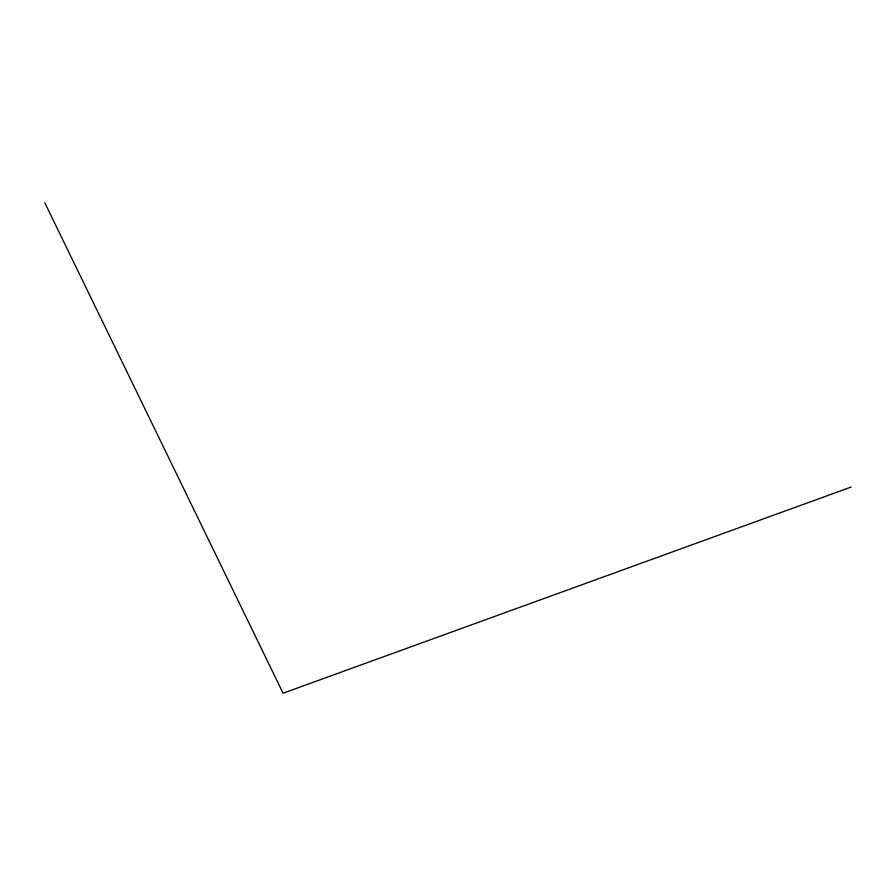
<?xml version="1.0" encoding="UTF-8"?>
<svg xmlns="http://www.w3.org/2000/svg" width="896" height="896" viewBox="0 0 896 896"><rect width="100%" height="100%" fill="white"/><g stroke="black" fill="none" stroke-linecap="round" stroke-linejoin="round"><path stroke-width="1.34" d="M851.2 487.021L283.091 693.224L44.8 202.776"/></g></svg>
